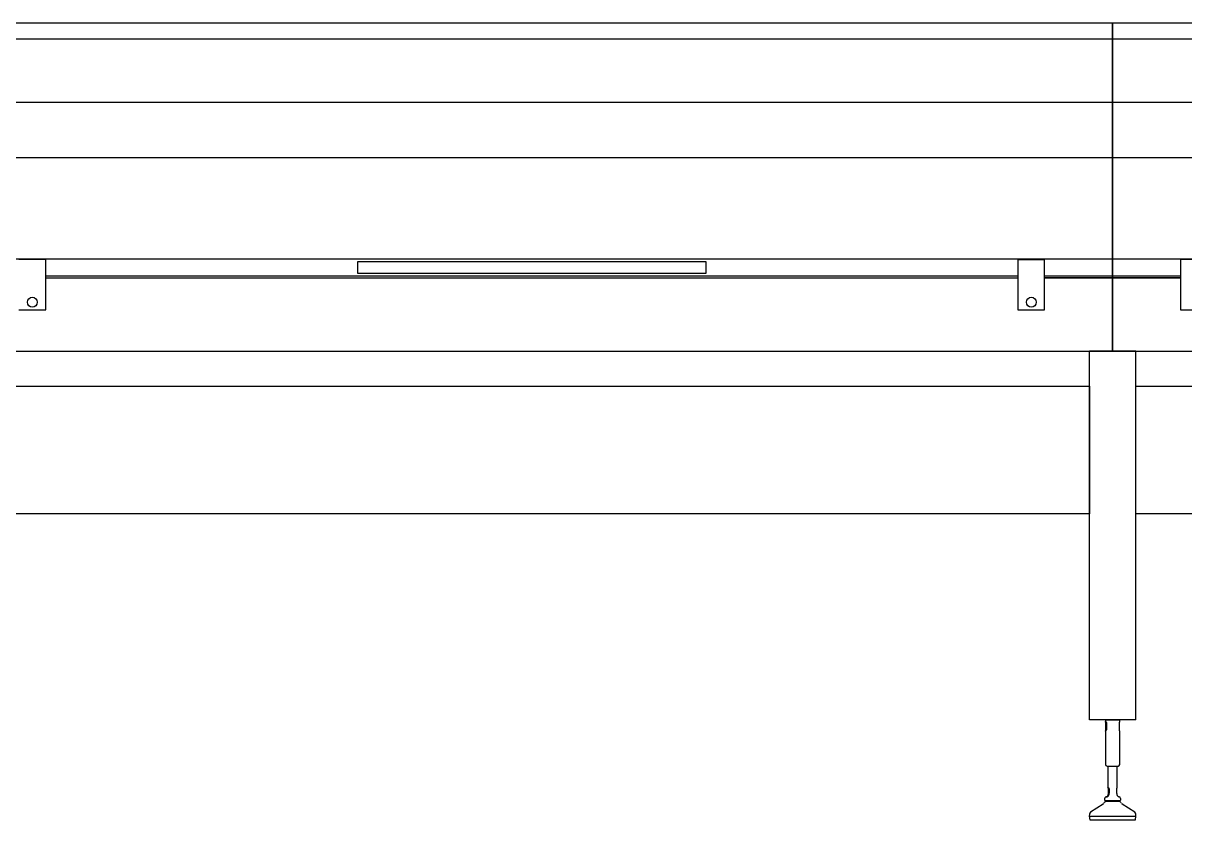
# Model space of a CAD drawing. Header units: millimetres. Extents: x 12318 to 17800, y 6541 to 10165.
# Drawn here: x 15077.4 to 15222, y 7271.9 to 7371.1 of the extents above; entities that cross this region are included whole.
import ezdxf

# ---------------------------------------------------------------- set-up
doc = ezdxf.new("R2010")
doc.units = ezdxf.units.MM
doc.layers.add('Equipment', color=123, linetype='Continuous')

# ---------------------------------------------------------------- blocks, each defined once
blk = doc.blocks.new('A$Cbe2ee938')
at = {"layer": 'Equipment'}
for p, q in [((25000, 1372), (23000, 1372)), ((27000, 1372), (25000, 1372)), ((25000, 1372), (25000, 933.3)), ((25000, 933.3), (25000, 1372)), ((25000, 1344.4), (23000, 1344.4)), ((27000, 1344.4), (25000, 1344.4)), ((25000, 1235.4), (23000, 1235.4)), ((27000, 1235.4), (25000, 1235.4)), ((25000, 1140.4), (23000, 1140.4)), ((27000, 1140.4), (25000, 1140.4)), ((23163, 965.3), (23117, 965.3)), ((23163, 878.5), (23163, 965.3)), ((24300, 961.3), (23700, 961.3)), ((23700, 961.3), (23700, 941.3)), ((24300, 941.3), (24300, 961.3)), ((24883, 965.3), (24837, 965.3)), ((24837, 965.3), (24837, 878.5)), ((24883, 878.5), (24883, 965.3)), ((25163, 965.3), (25117, 965.3)), ((25117, 965.3), (25117, 878.5)), ((23700, 941.3), (24300, 941.3)), ((23163, 933.3), (24837, 933.3)), ((24883, 933.3), (25000, 933.3)), ((25000, 933.3), (24883, 933.3)), ((25000, 933.3), (25117, 933.3)), ((25117, 933.3), (25000, 933.3)), ((25000, 933.3), (25000, 807)), ((25000, 807), (25000, 933.3)), ((23117, 878.5), (23163, 878.5)), ((24837, 878.5), (24883, 878.5)), ((25117, 878.5), (25163, 878.5)), ((23000, 807), (25000, 807)), ((25000, 807), (27000, 807)), ((23040, 747), (24960, 747)), ((24960, 747), (24960, 527)), ((25040, 747), (26960, 747)), ((25040, 527), (25040, 747)), ((24960, 527), (23040, 527)), ((26960, 527), (25040, 527)), ((24987.9, 172), (25012.1, 172)), ((24987.9, 172), (25012.1, 172))]:
    blk.add_line(p, q, dxfattribs=at)
at = {"layer": 'Equipment', "linetype": 'Continuous', "lineweight": 25}
for p, q in [((23000, 966.3), (25000, 966.3)), ((24837, 965.3), (24883, 965.3)), ((25000, 966.3), (27000, 966.3)), ((24837, 936.3), (23163, 936.3)), ((23163, 933.3), (24837, 933.3)), ((25000, 936.3), (24883, 936.3)), ((25117, 936.3), (25000, 936.3)), ((24960, 172), (24960, 807)), ((25040, 807), (24960, 807)), ((24960, 172), (24960, 807)), ((25040, 807), (24960, 807)), ((25040, 172), (25040, 807)), ((25040, 172), (25040, 807)), ((25040, 172), (24960, 172)), ((25040, 172), (24960, 172)), ((24987.9, 172), (24987.6, 171.4)), ((24987.9, 172), (24987.6, 171.4)), ((24987.6, 171.4), (24987.6, 169.1)), ((24987.6, 171.4), (24987.6, 169.1)), ((24987.7, 169), (24987.7, 169.3)), ((24987.7, 169.3), (24988.2, 169.1)), ((24987.7, 169), (24987.7, 169.3)), ((24987.7, 169.3), (24988.2, 169.1)), ((24987.9, 168.2), (24987.7, 169)), ((24987.9, 168.2), (24987.7, 169)), ((24988.1, 167.3), (24987.9, 168.2)), ((24988.1, 167.3), (24987.9, 168.2)), ((24988.3, 166.4), (24988.1, 167.3)), ((24988.3, 166.4), (24988.1, 167.3)), ((24988.2, 169.1), (24988.8, 168.5)), ((24988.2, 169.1), (24988.8, 168.5)), ((24988.3, 165.5), (24988.3, 166.4)), ((24988.3, 165.5), (24988.3, 166.4)), ((24988.3, 156.5), (24988.3, 165.5)), ((24988.3, 156.5), (24988.3, 165.5)), ((24988.8, 168.5), (24989.4, 167.6)), ((24988.8, 168.5), (24989.4, 167.6)), ((24989.4, 167.6), (24989.7, 166.7)), ((24989.4, 167.6), (24989.7, 166.7)), ((24989.7, 166.7), (24989.8, 165.8)), ((24989.7, 166.7), (24989.8, 165.8)), ((24989.8, 165.8), (24989.8, 165.5)), ((24989.8, 165.8), (24989.8, 165.5)), ((24989.8, 165.5), (24989.8, 156.5)), ((24989.8, 165.5), (24989.8, 156.5)), ((25011.7, 166.4), (25011.9, 167.3)), ((25011.7, 166.4), (25011.9, 167.3)), ((25011.7, 165.5), (25011.7, 166.4)), ((25011.7, 165.5), (25011.7, 166.4)), ((25011.7, 156.5), (25011.7, 165.5)), ((25011.7, 156.5), (25011.7, 165.5)), ((25011.9, 167.3), (25012.1, 168.2)), ((25011.9, 167.3), (25012.1, 168.2)), ((25012.4, 171.4), (25012.1, 172)), ((25012.4, 171.4), (25012.1, 172)), ((25012.1, 168.2), (25012.3, 169)), ((25012.1, 168.2), (25012.3, 169)), ((25012.3, 169), (25012.3, 169.1)), ((25012.3, 169), (25012.3, 169.1)), ((25012.4, 169.1), (25012.4, 171.4)), ((25012.4, 169.1), (25012.4, 171.4)), ((24987.6, 152.9), (24987.8, 153.5)), ((24987.6, 152.9), (24987.8, 153.5)), ((24987.8, 152.7), (24987.6, 152.9)), ((24987.8, 152.7), (24987.6, 152.9)), ((24987.6, 152.8), (24987.6, 95.5)), ((24987.6, 152.8), (24987.6, 95.5)), ((24987.8, 153.5), (24988.1, 154.4)), ((24987.8, 153.5), (24988.1, 154.4)), ((24988.4, 153), (24987.8, 152.7)), ((24988.4, 153), (24987.8, 152.7)), ((24988.1, 154.4), (24988.3, 155.3)), ((24988.1, 154.4), (24988.3, 155.3)), ((24988.3, 156.2), (24988.3, 156.5)), ((24988.3, 156.2), (24988.3, 156.5)), ((24988.3, 155.3), (24988.3, 156.2)), ((24988.3, 155.3), (24988.3, 156.2)), ((24989, 153.8), (24988.4, 153)), ((24989, 153.8), (24988.4, 153)), ((24989.5, 154.7), (24989, 153.8)), ((24989.5, 154.7), (24989, 153.8)), ((24989.8, 155.6), (24989.5, 154.7)), ((24989.8, 155.6), (24989.5, 154.7)), ((24989.8, 156.5), (24989.8, 155.6)), ((24989.8, 156.5), (24989.8, 155.6)), ((25011.7, 156.2), (25011.7, 156.5)), ((25011.7, 156.2), (25011.7, 156.5)), ((25011.7, 155.3), (25011.7, 156.2)), ((25011.7, 155.3), (25011.7, 156.2)), ((25011.9, 154.4), (25011.7, 155.3)), ((25011.9, 154.4), (25011.7, 155.3)), ((25012.2, 153.5), (25011.9, 154.4)), ((25012.2, 153.5), (25011.9, 154.4)), ((25012.4, 152.9), (25012.2, 153.5)), ((25012.4, 152.9), (25012.2, 153.5)), ((25012.4, 152.8), (25012.4, 152.9)), ((25012.4, 152.8), (25012.4, 152.9)), ((25012.4, 95.5), (25012.4, 152.8)), ((25012.4, 95.5), (25012.4, 152.8)), ((24990.6, 92.5), (25009.4, 92.5)), ((24990.6, 92.5), (25009.4, 92.5)), ((24992, 92.5), (24992, 56.1)), ((24992, 92.5), (24992, 56.1)), ((25008, 56.1), (25008, 92.5)), ((25008, 56.1), (25008, 92.5)), ((24992.1, 55.9), (24992, 56.1)), ((24992, 56.1), (24992.3, 56.1)), ((24992.1, 55.9), (24992, 56.1)), ((24992, 56.1), (24992.3, 56.1)), ((24992.3, 55.3), (24992.1, 55.9)), ((24992.3, 55.3), (24992.1, 55.9)), ((24992.3, 56.1), (24992.9, 55.5)), ((24992.3, 56.1), (24992.9, 55.5)), ((24992.6, 54.5), (24992.3, 55.3)), ((24992.6, 54.5), (24992.3, 55.3)), ((24992.8, 53.4), (24992.6, 54.5)), ((24992.8, 53.4), (24992.6, 54.5)), ((24992.9, 52.2), (24992.8, 53.4)), ((24992.9, 52.2), (24992.8, 53.4)), ((24992.9, 55.5), (24993.5, 54.7)), ((24992.9, 55.5), (24993.5, 54.7)), ((24992.9, 45.9), (24992.9, 52.2)), ((24992.9, 45.9), (24992.9, 52.2)), ((24992.9, 45.2), (24992.9, 45.9)), ((24992.9, 45.2), (24992.9, 45.9)), ((24993.5, 54.7), (24994, 53.6)), ((24993.5, 54.7), (24994, 53.6)), ((24994, 53.6), (24994.2, 52.4)), ((24994, 53.6), (24994.2, 52.4)), ((24994.2, 52.4), (24994.2, 52.2)), ((24994.2, 52.4), (24994.2, 52.2)), ((24994.2, 52.2), (24994.2, 45.9)), ((24994.2, 52.2), (24994.2, 45.9)), ((24994.2, 45.2), (24994.2, 45.9)), ((24994.2, 45.2), (24994.2, 45.9)), ((25007.1, 52.2), (25007.2, 53.4)), ((25007.1, 52.2), (25007.2, 53.4)), ((25007.1, 45.9), (25007.1, 52.2)), ((25007.1, 45.9), (25007.1, 52.2)), ((25007.1, 45.2), (25007.1, 45.9)), ((25007.1, 45.2), (25007.1, 45.9)), ((25007.2, 53.4), (25007.4, 54.5)), ((25007.2, 53.4), (25007.4, 54.5)), ((25007.4, 54.5), (25007.7, 55.3)), ((25007.4, 54.5), (25007.7, 55.3)), ((25007.7, 55.3), (25007.9, 55.9)), ((25007.7, 55.3), (25007.9, 55.9)), ((25007.9, 55.9), (25008, 56.1)), ((25007.9, 55.9), (25008, 56.1)), ((24983.6, 27.1), (24961.8, 12.9)), ((24983.6, 27.1), (24961.8, 12.9)), ((24986, 35.8), (24986, 34.3)), ((24986, 35.8), (24986, 34.3)), ((24988.6, 39.4), (24987.1, 38.1)), ((24988.6, 39.4), (24987.1, 38.1)), ((24987.1, 33.2), (25012.9, 33.2)), ((24987.1, 33.2), (25012.9, 33.2)), ((24987.2, 33.2), (24987.2, 33.2)), ((24987.2, 33.2), (24987.2, 33.2)), ((24988.1, 32.3), (25011.9, 32.3)), ((24988.1, 32.3), (25011.9, 32.3)), ((24989.2, 39.4), (24988.6, 39.3)), ((24988.6, 39.3), (24988.8, 39.4)), ((24989.2, 39.4), (24988.6, 39.3)), ((24988.6, 39.3), (24988.8, 39.4)), ((24988.8, 39.4), (24989.2, 39.6)), ((24988.8, 39.4), (24989.2, 39.6)), ((24989.2, 39.6), (24989.6, 39.8)), ((24989.2, 39.6), (24989.6, 39.8)), ((24990, 39.5), (24989.2, 39.4)), ((24990, 39.5), (24989.2, 39.4)), ((24990.8, 39.8), (24990, 39.5)), ((24990.8, 39.8), (24990, 39.5)), ((25012.9, 38.1), (25011.4, 39.4)), ((25012.9, 38.1), (25011.4, 39.4)), ((25012.7, 33.2), (25012.7, 33.2)), ((25012.7, 33.2), (25012.7, 33.2)), ((25014, 34.3), (25014, 35.8)), ((25014, 34.3), (25014, 35.8)), ((25038.2, 12.9), (25016.4, 27.1)), ((25038.2, 12.9), (25016.4, 27.1)), ((24960, 9.8), (24959.8, 6)), ((24960, 9.8), (24959.8, 6)), ((24959.8, 6), (24960.8, 0)), ((24959.8, 6), (25040.2, 6)), ((24959.8, 6), (24960.8, 0)), ((24959.8, 6), (25040.2, 6)), ((24960.8, 0), (25039.2, 0)), ((24960.8, 0), (25039.2, 0)), ((25039.2, 0), (25040.2, 6)), ((25039.2, 0), (25040.2, 6)), ((25040.2, 6), (25040, 9.8)), ((25040.2, 6), (25040, 9.8))]:
    blk.add_line(p, q, dxfattribs=at)
for centre in [(23140, 891.5), (24860, 891.5)]:
    blk.add_circle(centre, 8.5, dxfattribs=at)
for centre, radius, start, end in [((24990.6, 95.5), 3, 180, 270), ((24990.6, 95.5), 3, 180, 270), ((25009.4, 95.5), 3, 270, 0), ((25009.4, 95.5), 3, 270, 0), ((24986.6, 45.4), 6.36, 298.4822, 358.288), ((24986.6, 45.4), 6.36, 298.4822, 358.288), ((24988.4, 45), 5.73, 294.2101, 1.6851), ((24988.4, 45), 5.73, 294.2101, 1.6851), ((25013.4, 45.4), 6.36, 181.7127, 241.5162), ((25013.4, 45.4), 6.36, 181.7127, 241.5162), ((24981.4, 30.4), 4, 302.9902, 329.299), ((24981.4, 30.4), 4, 302.9902, 329.299), ((24997.8, 21.1), 14.8, 130.6092, 150.4404), ((24997.8, 21.1), 14.8, 130.6092, 150.4404), ((24989, 35.8), 3, 130, 180), ((24989, 35.8), 3, 130, 180), ((24987.1, 34.3), 1.1, 180, 270), ((24987.1, 34.3), 1.1, 180, 270), ((24988.1, 33.2), 0.875, 180, 270), ((24988.1, 33.2), 0.875, 180, 270), ((25013.6, 45.3), 6.34, 239.2586, 248.6865), ((25013.6, 45.3), 6.34, 239.2586, 248.6865), ((25011.9, 33.2), 0.875, 270, 0), ((25011.9, 33.2), 0.875, 270, 0), ((25001.4, 20.7), 15.7, 29.4773, 47.929), ((25001.4, 20.7), 15.7, 29.4773, 47.929), ((25011, 35.8), 3, 0, 50), ((25011, 35.8), 3, 0, 50), ((25012.9, 34.3), 1.1, 270, 0), ((25012.9, 34.3), 1.1, 270, 0), ((25018.6, 30.4), 4, 210.701, 237.0098), ((25018.6, 30.4), 4, 210.701, 237.0098), ((24964, 9.6), 4, 122.9902, 176.1605), ((24964, 9.6), 4, 122.9902, 176.1605), ((25036, 9.6), 4, 3.8395, 57.0098), ((25036, 9.6), 4, 3.8395, 57.0098)]:
    blk.add_arc(centre, radius, start, end, dxfattribs=at)

msp = doc.modelspace()

# ---------------------------------------------------------------- block references
at = {"xscale": 0.072267749473635, "yscale": 0.072267749473635, "zscale": 0.072267749473635}
msp.add_blockref('A$Cbe2ee938', (13406.29, 7271.94), dxfattribs=at)

doc.saveas('drawing.dxf')
